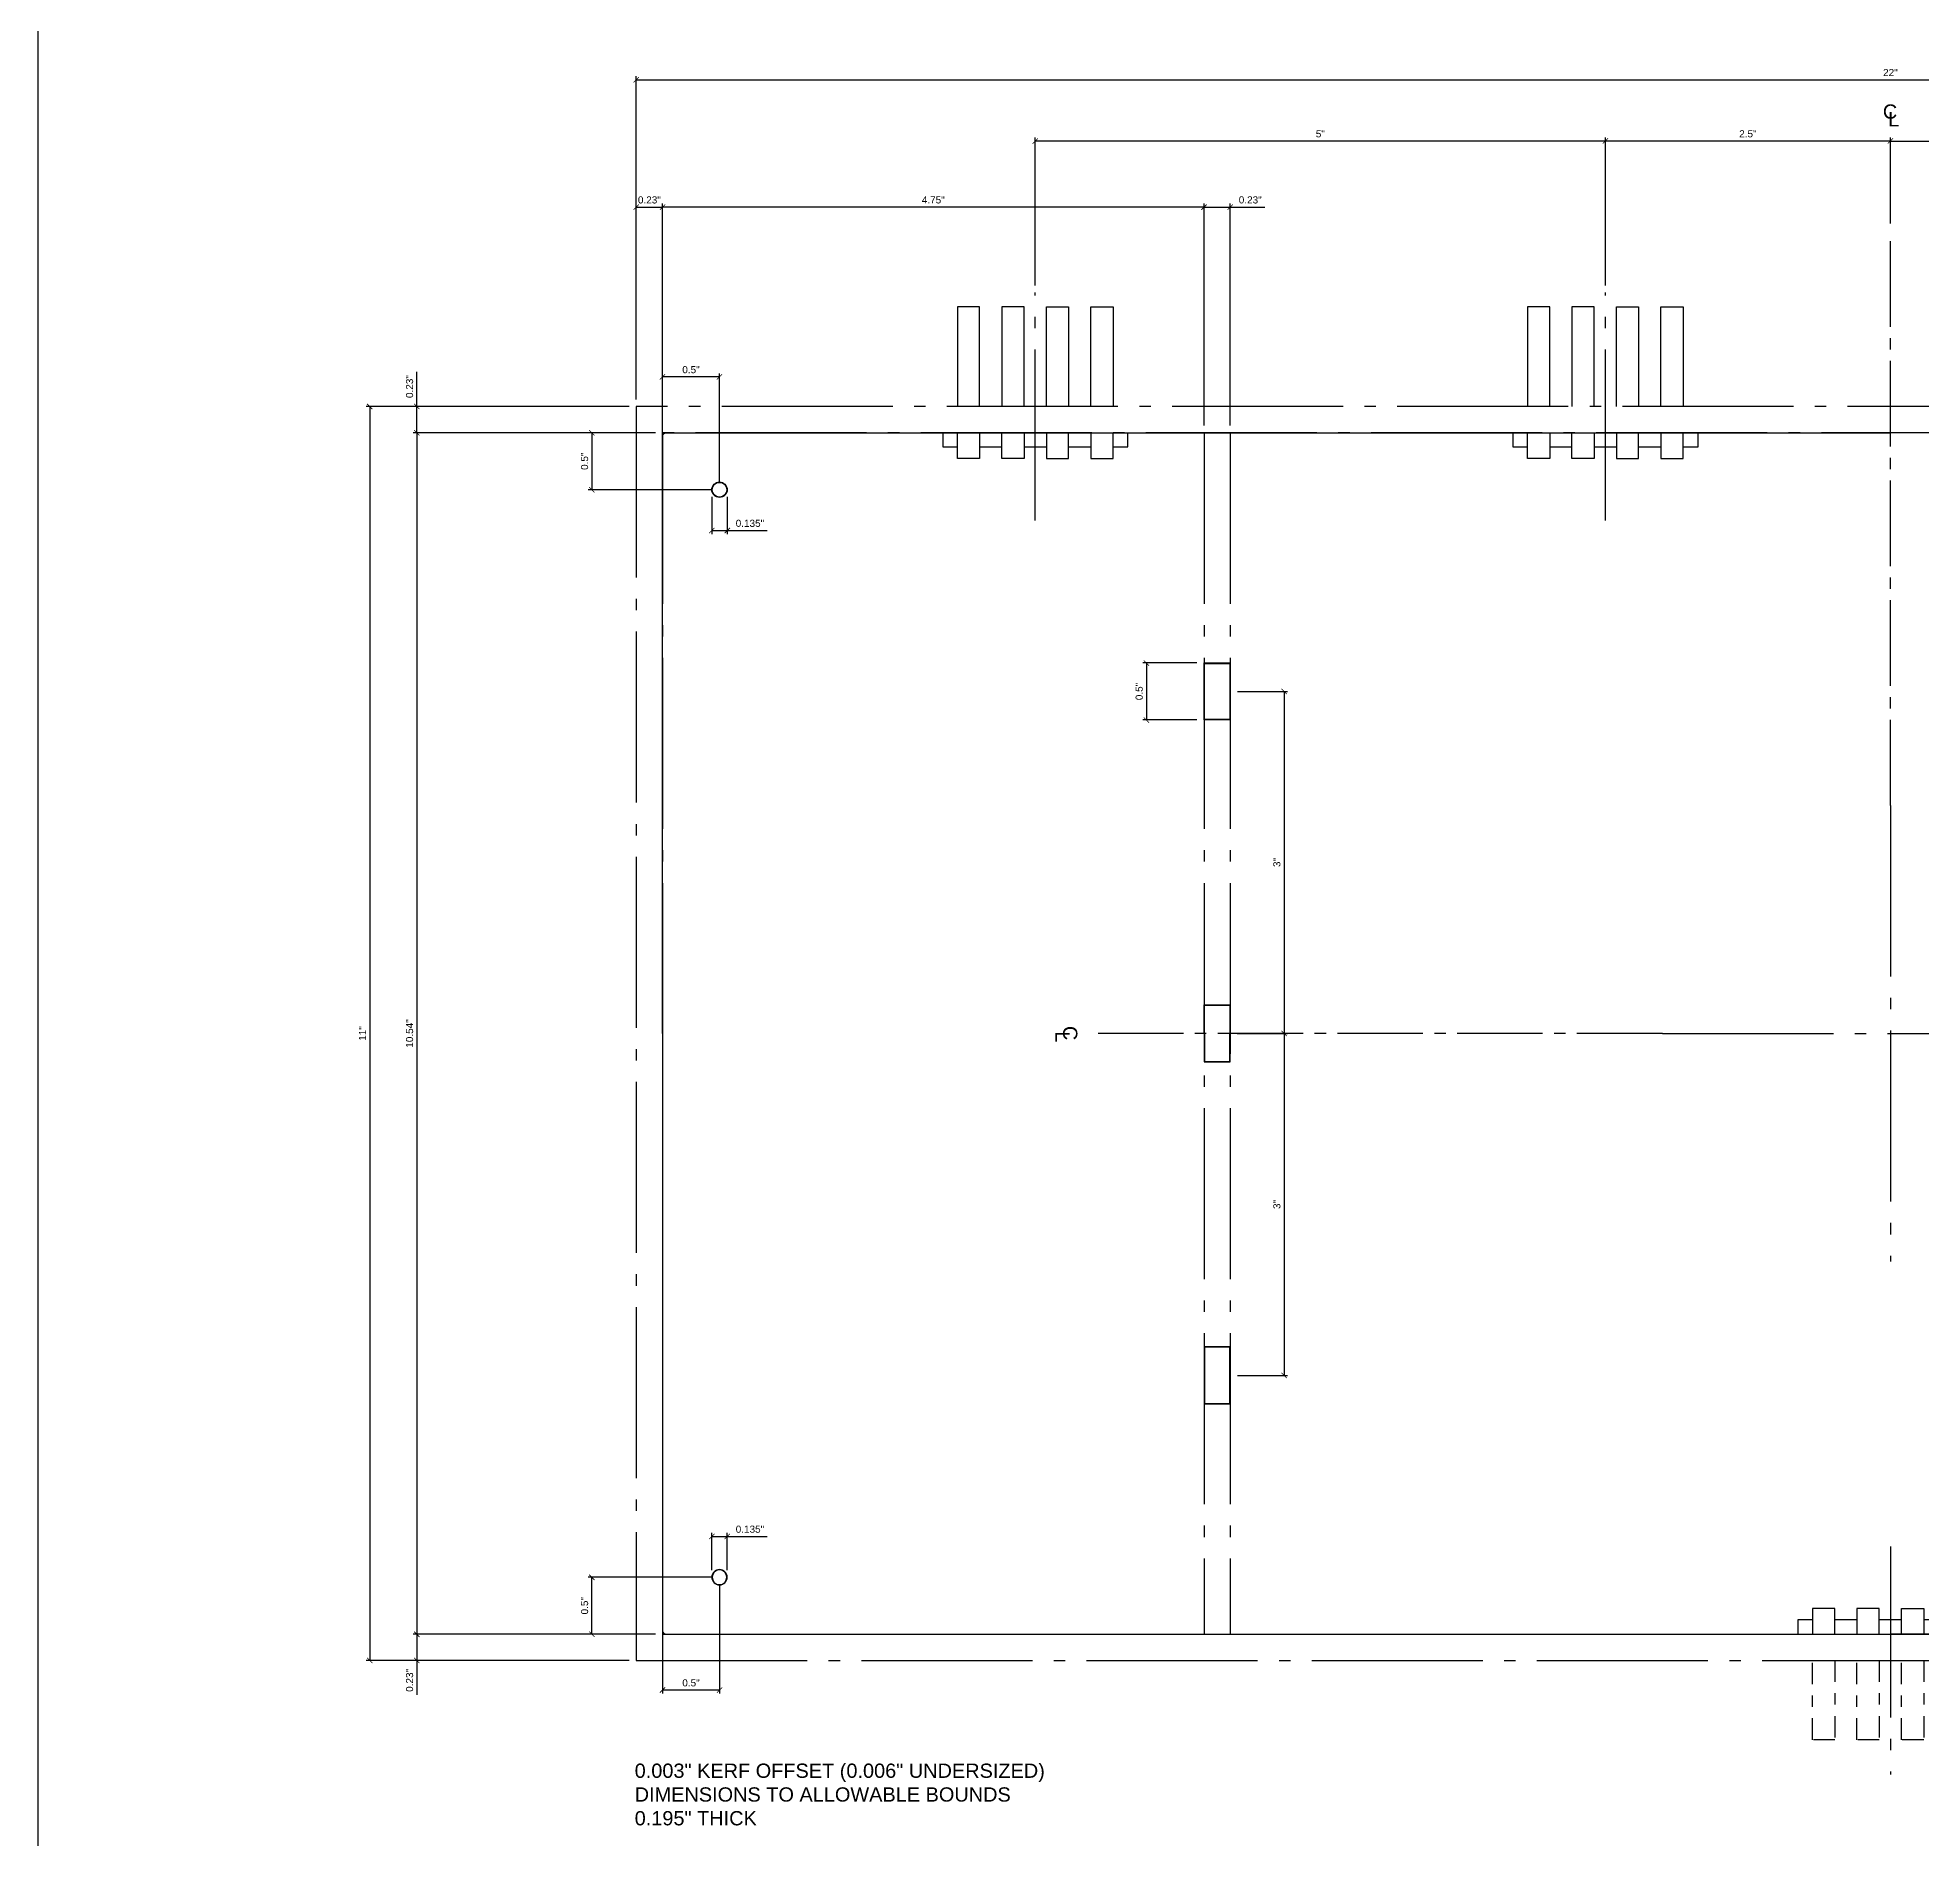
# Model space of a CAD drawing. Header units: inches. Extents: x -248 to 125, y -31 to 166.
# Drawn here: x -4.25 to 12.28, y 52.93 to 68.74 of the extents above; entities that cross this region are included whole.
import ezdxf

# ---------------------------------------------------------------- set-up
doc = ezdxf.new("R2010")
doc.units = ezdxf.units.IN
doc.header["$MEASUREMENT"] = 0
doc.linetypes.add('ACAD_ISO04W100', pattern=[30, 24, -3, 0, -3])
doc.layers.get('Defpoints').update_dxf_attribs({"color": 30})
doc.layers.add('ANNO', color=6, linetype='Continuous', lineweight=0)
doc.layers.add('CUT', color=1, linetype='Continuous')
doc.styles.get("Standard").update_dxf_attribs({"font": 'arial.ttf'})
doc.dimstyles.get("Standard").update_dxf_attribs({"dimtxt": 0.0625, "dimasz": 0.046875, "dimexe": 0.03125, "dimexo": 0.0625, "dimgap": 0.03125, "dimtad": 1, "dimdec": 4, "dimdsep": 46, "dimtxsty": 'Standard', "dimblk": 'ARCHTICK', "dimcen": 0.09, "dimadec": 0, "dimazin": 0, "dimtfac": 1, "dimtdec": 4, "dimtofl": 0, "dimtmove": 0, "dimatfit": 3, "dimldrblk": 'DOT', "dimfxl": 1, "dimtolj": 1, "dimtzin": 0, "dimarcsym": 0})

# ---------------------------------------------------------------- blocks, each defined once
blk = doc.blocks.new('CL')
at = {"layer": 'ANNO', "char_height": 0.125, "attachment_point": 5, "rotation": 90}
for s, insert in [('C', (0.152, -0.003)), ('L', (0.219, 0.029))]:
    blk.add_mtext_dynamic_manual_height_columns(s, width=0.125, gutter_width=1, heights=[0], dxfattribs=dict(at, insert=insert))
blk = doc.blocks.new('_ArchTick')
at = {"color": 0, "linetype": 'ByBlock', "const_width": 0.15}
blk.add_lwpolyline([(-0.5, -0.5), (0.5, 0.5)], dxfattribs=at)
blk = doc.blocks.new('*D1029')
at = {"layer": 'ANNO', "color": 0, "lineweight": -2, "transparency": 16777216}
for p, q in [((1, 65.562), (1, 68.398)), ((1, 68.367), (23, 68.367)), ((23, 65.562), (23, 68.398))]:
    blk.add_line(p, q, dxfattribs=at)
at = {"layer": 'Defpoints', "color": 0, "transparency": 16777216}
for p in [(23, 68.367), (1, 65.5), (23, 65.5)]:
    blk.add_point(p, dxfattribs=at)
at = {"layer": 'ANNO', "color": 0, "lineweight": -2, "transparency": 16777216, "xscale": 0.046875, "yscale": 0.046875, "zscale": 0.046875, "rotation": 180}
blk.add_blockref('_ArchTick', (1, 68.367), dxfattribs=at)
at = {"layer": 'ANNO', "color": 0, "lineweight": -2, "transparency": 16777216, "xscale": 0.046875, "yscale": 0.046875, "zscale": 0.046875}
blk.add_blockref('_ArchTick', (23, 68.367), dxfattribs=at)
at = {"layer": 'ANNO', "color": 0, "transparency": 16777216, "insert": (12, 68.43), "char_height": 0.0625, "attachment_point": 5}
blk.add_mtext('\\A1;22"', dxfattribs=at)
blk = doc.blocks.new('_Dot')
at = {"color": 0, "linetype": 'ByBlock', "lineweight": -2}
blk.add_line((-0.5, 0), (-1, 0), dxfattribs=at)
at = {"color": 0, "linetype": 'ByBlock', "const_width": 0.5}
blk.add_lwpolyline([(-0.25, 0, 1), (0.25, 0, 1)], format="xyb", close=True, dxfattribs=at)
blk = doc.blocks.new('*D1030')
at = {"layer": 'ANNO', "color": 0, "lineweight": -2, "transparency": 16777216}
for p, q in [((1, 65.562), (1, 67.28)), ((1.23, 65.333), (1.23, 67.28)), ((1, 67.249), (1.23, 67.249))]:
    blk.add_line(p, q, dxfattribs=at)
at = {"layer": 'Defpoints', "color": 0, "transparency": 16777216}
for p in [(1.23, 67.249), (1, 65.5), (1.23, 65.27)]:
    blk.add_point(p, dxfattribs=at)
at = {"layer": 'ANNO', "color": 0, "lineweight": -2, "transparency": 16777216, "xscale": 0.046875, "yscale": 0.046875, "zscale": 0.046875, "rotation": 180}
blk.add_blockref('_ArchTick', (1, 67.249), dxfattribs=at)
at = {"layer": 'ANNO', "color": 0, "lineweight": -2, "transparency": 16777216, "xscale": 0.046875, "yscale": 0.046875, "zscale": 0.046875}
blk.add_blockref('_ArchTick', (1.23, 67.249), dxfattribs=at)
at = {"layer": 'ANNO', "color": 0, "transparency": 16777216, "insert": (1.115, 67.312), "char_height": 0.0625, "attachment_point": 5}
blk.add_mtext('\\A1;0.23"', dxfattribs=at)
blk = doc.blocks.new('*D1026')
at = {"layer": 'ANNO', "color": 0, "lineweight": -2, "transparency": 16777216}
for p, q in [((9.5, 66.562), (9.5, 67.86)), ((12, 67.829), (9.5, 67.829)), ((12, 67.105), (12, 67.86))]:
    blk.add_line(p, q, dxfattribs=at)
at = {"layer": 'Defpoints', "color": 0, "transparency": 16777216}
for p in [(9.5, 67.829), (12, 67.043), (9.5, 66.5)]:
    blk.add_point(p, dxfattribs=at)
at = {"layer": 'ANNO', "color": 0, "lineweight": -2, "transparency": 16777216, "xscale": 0.046875, "yscale": 0.046875, "zscale": 0.046875, "rotation": 180}
blk.add_blockref('_ArchTick', (9.5, 67.829), dxfattribs=at)
at = {"layer": 'ANNO', "color": 0, "lineweight": -2, "transparency": 16777216, "xscale": 0.046875, "yscale": 0.046875, "zscale": 0.046875}
blk.add_blockref('_ArchTick', (12, 67.829), dxfattribs=at)
at = {"layer": 'ANNO', "color": 0, "transparency": 16777216, "insert": (10.75, 67.892), "char_height": 0.0625, "attachment_point": 5}
blk.add_mtext('\\A1;2.5"', dxfattribs=at)
blk = doc.blocks.new('*D1027')
at = {"layer": 'ANNO', "color": 0, "lineweight": -2, "transparency": 16777216}
for p, q in [((4.5, 66.562), (4.5, 67.86)), ((9.5, 67.829), (4.5, 67.829)), ((9.5, 66.562), (9.5, 67.86))]:
    blk.add_line(p, q, dxfattribs=at)
at = {"layer": 'Defpoints', "color": 0, "transparency": 16777216}
for p in [(4.5, 67.829), (4.5, 66.5), (9.5, 66.5)]:
    blk.add_point(p, dxfattribs=at)
at = {"layer": 'ANNO', "color": 0, "lineweight": -2, "transparency": 16777216, "xscale": 0.046875, "yscale": 0.046875, "zscale": 0.046875, "rotation": 180}
blk.add_blockref('_ArchTick', (4.5, 67.829), dxfattribs=at)
at = {"layer": 'ANNO', "color": 0, "lineweight": -2, "transparency": 16777216, "xscale": 0.046875, "yscale": 0.046875, "zscale": 0.046875}
blk.add_blockref('_ArchTick', (9.5, 67.829), dxfattribs=at)
at = {"layer": 'ANNO', "color": 0, "transparency": 16777216, "insert": (7, 67.892), "char_height": 0.0625, "attachment_point": 5}
blk.add_mtext('\\A1;5"', dxfattribs=at)
blk = doc.blocks.new('*D1018')
at = {"layer": 'ANNO', "color": 0, "lineweight": -2, "transparency": 16777216}
for p, q in [((12, 67.105), (12, 67.86)), ((12, 67.829), (14.5, 67.829)), ((14.5, 66.562), (14.5, 67.86))]:
    blk.add_line(p, q, dxfattribs=at)
at = {"layer": 'Defpoints', "color": 0, "transparency": 16777216}
for p in [(14.5, 67.829), (12, 67.043), (14.5, 66.5)]:
    blk.add_point(p, dxfattribs=at)
at = {"layer": 'ANNO', "color": 0, "lineweight": -2, "transparency": 16777216, "xscale": 0.046875, "yscale": 0.046875, "zscale": 0.046875, "rotation": 180}
blk.add_blockref('_ArchTick', (12, 67.829), dxfattribs=at)
at = {"layer": 'ANNO', "color": 0, "lineweight": -2, "transparency": 16777216, "xscale": 0.046875, "yscale": 0.046875, "zscale": 0.046875}
blk.add_blockref('_ArchTick', (14.5, 67.829), dxfattribs=at)
at = {"layer": 'ANNO', "color": 0, "transparency": 16777216, "insert": (13.25, 67.892), "char_height": 0.0625, "attachment_point": 5}
blk.add_mtext('\\A1;2.5"', dxfattribs=at)
blk = doc.blocks.new('*D1028')
at = {"layer": 'ANNO', "color": 0, "lineweight": -2, "transparency": 16777216}
for p, q in [((5.98, 65.332), (5.98, 67.28)), ((6.21, 65.332), (6.21, 67.28)), ((5.98, 67.249), (6.21, 67.249)), ((6.21, 67.249), (6.513, 67.249))]:
    blk.add_line(p, q, dxfattribs=at)
at = {"layer": 'Defpoints', "color": 0, "transparency": 16777216}
for p in [(6.21, 67.249), (5.98, 65.27), (6.21, 65.27)]:
    blk.add_point(p, dxfattribs=at)
at = {"layer": 'ANNO', "color": 0, "lineweight": -2, "transparency": 16777216, "xscale": 0.046875, "yscale": 0.046875, "zscale": 0.046875, "rotation": 180}
blk.add_blockref('_ArchTick', (5.98, 67.249), dxfattribs=at)
at = {"layer": 'ANNO', "color": 0, "lineweight": -2, "transparency": 16777216, "xscale": 0.046875, "yscale": 0.046875, "zscale": 0.046875}
blk.add_blockref('_ArchTick', (6.21, 67.249), dxfattribs=at)
at = {"layer": 'ANNO', "color": 0, "transparency": 16777216, "insert": (6.385, 67.312), "char_height": 0.0625, "attachment_point": 5}
blk.add_mtext('\\A1;0.23"', dxfattribs=at)
blk = doc.blocks.new('*D1020')
at = {"layer": 'ANNO', "color": 0, "lineweight": -2, "transparency": 16777216}
for p, q in [((1.23, 65.332), (1.23, 67.28)), ((5.98, 65.332), (5.98, 67.28)), ((5.98, 67.249), (1.23, 67.249))]:
    blk.add_line(p, q, dxfattribs=at)
at = {"layer": 'Defpoints', "color": 0, "transparency": 16777216}
for p in [(1.23, 67.249), (1.23, 65.27), (5.98, 65.27)]:
    blk.add_point(p, dxfattribs=at)
at = {"layer": 'ANNO', "color": 0, "lineweight": -2, "transparency": 16777216, "xscale": 0.046875, "yscale": 0.046875, "zscale": 0.046875, "rotation": 180}
blk.add_blockref('_ArchTick', (1.23, 67.249), dxfattribs=at)
at = {"layer": 'ANNO', "color": 0, "lineweight": -2, "transparency": 16777216, "xscale": 0.046875, "yscale": 0.046875, "zscale": 0.046875}
blk.add_blockref('_ArchTick', (5.98, 67.249), dxfattribs=at)
at = {"layer": 'ANNO', "color": 0, "transparency": 16777216, "insert": (3.605, 67.312), "char_height": 0.0625, "attachment_point": 5}
blk.add_mtext('\\A1;4.75"', dxfattribs=at)
blk = doc.blocks.new('*D1024')
at = {"layer": 'ANNO', "color": 0, "lineweight": -2, "transparency": 16777216}
for p, q in [((1.168, 65.27), (-0.957, 65.27)), ((-0.925, 65.27), (-0.925, 54.73)), ((1.168, 54.73), (-0.957, 54.73))]:
    blk.add_line(p, q, dxfattribs=at)
at = {"layer": 'Defpoints', "color": 0, "transparency": 16777216}
for p in [(1.23, 65.27), (-0.925, 54.73), (1.23, 54.73)]:
    blk.add_point(p, dxfattribs=at)
at = {"layer": 'ANNO', "color": 0, "lineweight": -2, "transparency": 16777216, "xscale": 0.046875, "yscale": 0.046875, "zscale": 0.046875}
for p, rotation in [((-0.925, 65.27), 90), ((-0.925, 54.73), 270)]:
    blk.add_blockref('_ArchTick', p, dxfattribs=dict(at, rotation=rotation))
at = {"layer": 'ANNO', "color": 0, "transparency": 16777216, "insert": (-0.988, 60), "char_height": 0.0625, "attachment_point": 5, "rotation": 90}
blk.add_mtext('\\A1;10.54"', dxfattribs=at)
blk = doc.blocks.new('*D1016')
at = {"layer": 'ANNO', "color": 0, "lineweight": -2, "transparency": 16777216}
for p, q in [((-0.925, 65.5), (-0.925, 65.803)), ((0.937, 65.5), (-0.957, 65.5)), ((-0.925, 65.27), (-0.925, 65.5)), ((1.168, 65.27), (-0.957, 65.27))]:
    blk.add_line(p, q, dxfattribs=at)
at = {"layer": 'Defpoints', "color": 0, "transparency": 16777216}
for p in [(-0.925, 65.5), (1, 65.5), (1.23, 65.27)]:
    blk.add_point(p, dxfattribs=at)
at = {"layer": 'ANNO', "color": 0, "lineweight": -2, "transparency": 16777216, "xscale": 0.046875, "yscale": 0.046875, "zscale": 0.046875}
for p, rotation in [((-0.925, 65.5), 90), ((-0.925, 65.27), 270)]:
    blk.add_blockref('_ArchTick', p, dxfattribs=dict(at, rotation=rotation))
at = {"layer": 'ANNO', "color": 0, "transparency": 16777216, "insert": (-0.988, 65.675), "char_height": 0.0625, "attachment_point": 5, "rotation": 90}
blk.add_mtext('\\A1;0.23"', dxfattribs=at)
blk = doc.blocks.new('*D1025')
at = {"layer": 'ANNO', "color": 0, "lineweight": -2, "transparency": 16777216}
for p, q in [((0.937, 65.5), (-1.369, 65.5)), ((-1.338, 65.5), (-1.338, 54.5)), ((0.937, 54.5), (-1.369, 54.5))]:
    blk.add_line(p, q, dxfattribs=at)
at = {"layer": 'Defpoints', "color": 0, "transparency": 16777216}
for p in [(1, 65.5), (-1.338, 54.5), (1, 54.5)]:
    blk.add_point(p, dxfattribs=at)
at = {"layer": 'ANNO', "color": 0, "lineweight": -2, "transparency": 16777216, "xscale": 0.046875, "yscale": 0.046875, "zscale": 0.046875}
for p, rotation in [((-1.338, 65.5), 90), ((-1.338, 54.5), 270)]:
    blk.add_blockref('_ArchTick', p, dxfattribs=dict(at, rotation=rotation))
at = {"layer": 'ANNO', "color": 0, "transparency": 16777216, "insert": (-1.401, 60), "char_height": 0.0625, "attachment_point": 5, "rotation": 90}
blk.add_mtext('\\A1;11"', dxfattribs=at)
blk = doc.blocks.new('*D1017')
at = {"layer": 'ANNO', "color": 0, "lineweight": -2, "transparency": 16777216}
for p, q in [((1.168, 54.73), (-0.957, 54.73)), ((-0.925, 54.73), (-0.925, 54.5)), ((0.937, 54.5), (-0.957, 54.5)), ((-0.925, 54.5), (-0.925, 54.197))]:
    blk.add_line(p, q, dxfattribs=at)
at = {"layer": 'Defpoints', "color": 0, "transparency": 16777216}
for p in [(1.23, 54.73), (-0.925, 54.5), (1, 54.5)]:
    blk.add_point(p, dxfattribs=at)
at = {"layer": 'ANNO', "color": 0, "lineweight": -2, "transparency": 16777216, "xscale": 0.046875, "yscale": 0.046875, "zscale": 0.046875}
for p, rotation in [((-0.925, 54.73), 90), ((-0.925, 54.5), 270)]:
    blk.add_blockref('_ArchTick', p, dxfattribs=dict(at, rotation=rotation))
at = {"layer": 'ANNO', "color": 0, "transparency": 16777216, "insert": (-0.988, 54.325), "char_height": 0.0625, "attachment_point": 5, "rotation": 90}
blk.add_mtext('\\A1;0.23"', dxfattribs=at)
blk = doc.blocks.new('Hinge_Plan')
at = {"layer": 'Defpoints', "linetype": 'ACAD_ISO04W100', "ltscale": 0.0625}
blk.add_line((0, -1), (0, 1), dxfattribs=at)
at = {"layer": 'Defpoints'}
for p, q in [((-0.812, -0.23), (-0.812, -0.355)), ((0.813, -0.355), (0.813, -0.23)), ((-0.812, -0.355), (-0.683, -0.355)), ((-0.488, -0.355), (-0.293, -0.355)), ((-0.098, -0.355), (0.097, -0.355)), ((0.292, -0.355), (0.487, -0.355)), ((0.682, -0.355), (0.813, -0.355))]:
    blk.add_line(p, q, dxfattribs=at)
for points in [[(-0.488, 0), (-0.488, 0.873), (-0.683, 0.873), (-0.683, 0)], [(-0.098, 0), (-0.098, 0.873), (-0.293, 0.873), (-0.293, 0)], [(0.097, 0), (0.097, 0.873), (0.292, 0.873), (0.292, 0)], [(0.487, 0), (0.487, 0.873), (0.682, 0.873), (0.682, 0)], [(-0.488, -0.23), (-0.488, -0.455), (-0.683, -0.455), (-0.683, -0.23)], [(-0.098, -0.23), (-0.098, -0.455), (-0.293, -0.455), (-0.293, -0.23)], [(0.097, -0.23), (0.097, -0.455), (0.292, -0.455), (0.292, -0.23)], [(0.487, -0.23), (0.487, -0.455), (0.682, -0.455), (0.682, -0.23)]]:
    blk.add_lwpolyline(points, dxfattribs=at)
blk = doc.blocks.new('Clasp_Plan')
at = {"layer": 'Defpoints', "linetype": 'ACAD_ISO04W100', "ltscale": 0.0625}
blk.add_line((0, 1), (0, -1), dxfattribs=at)
at = {"layer": 'Defpoints'}
for p, q in [((-0.683, 0.355), (-0.813, 0.355)), ((-0.813, 0.355), (-0.813, 0.23)), ((-0.293, 0.355), (-0.488, 0.355)), ((0.097, 0.355), (-0.098, 0.355)), ((0.487, 0.355), (0.292, 0.355)), ((0.812, 0.355), (0.682, 0.355)), ((0.812, 0.23), (0.812, 0.355))]:
    blk.add_line(p, q, dxfattribs=at)
for points in [[(-0.488, 0.23), (-0.488, 0.455), (-0.683, 0.455), (-0.683, 0.23)], [(-0.098, 0.23), (-0.098, 0.455), (-0.293, 0.455), (-0.293, 0.23)], [(0.097, 0.23), (0.097, 0.455), (0.292, 0.455), (0.292, 0.23)], [(0.487, 0.23), (0.487, 0.455), (0.682, 0.455), (0.682, 0.23)]]:
    blk.add_lwpolyline(points, dxfattribs=at)
at = {"layer": 'Defpoints', "linetype": 'ACAD_ISO04W100', "ltscale": 0.007812}
for points in [[(-0.488, 0), (-0.488, -0.695), (-0.683, -0.695), (-0.683, 0)], [(-0.098, 0), (-0.098, -0.695), (-0.293, -0.695), (-0.293, 0)], [(0.292, 0), (0.292, -0.695), (0.097, -0.695), (0.097, 0)], [(0.682, 0), (0.682, -0.695), (0.487, -0.695), (0.487, 0)]]:
    blk.add_lwpolyline(points, dxfattribs=at)
blk = doc.blocks.new('BoxOutline')
at = {"layer": 'Defpoints', "linetype": 'ACAD_ISO04W100', "ltscale": 0.0625}
for p, q in [((-17.02, -0.23), (-17.02, -10.77)), ((-16.79, -0.23), (-16.79, -10.77)), ((-11, -3.5), (-11, -7.5)), ((-13, -5.5), (-9, -5.5))]:
    blk.add_line(p, q, dxfattribs=at)
for points in [[(-22, -11), (0, -11), (0, 0), (-22, 0)], [(-21.77, -10.77), (-0.23, -10.77), (-0.23, -0.23), (-21.77, -0.23)]]:
    blk.add_lwpolyline(points, close=True, dxfattribs=at)
for name, p in [('Hinge_Plan', (-18.5, 0)), ('Hinge_Plan', (-13.5, 0)), ('Clasp_Plan', (-11, -11))]:
    blk.add_blockref(name, p)
blk = doc.blocks.new('*D1039')
at = {"layer": 'ANNO', "color": 0, "lineweight": -2, "transparency": 16777216}
for p, q in [((1.23, 64.832), (1.23, 65.791)), ((1.73, 64.832), (1.73, 65.791)), ((1.73, 65.76), (1.23, 65.76))]:
    blk.add_line(p, q, dxfattribs=at)
at = {"layer": 'Defpoints', "color": 0, "transparency": 16777216}
for p in [(1.23, 65.76), (1.23, 64.77), (1.73, 64.77)]:
    blk.add_point(p, dxfattribs=at)
at = {"layer": 'ANNO', "color": 0, "lineweight": -2, "transparency": 16777216, "xscale": 0.046875, "yscale": 0.046875, "zscale": 0.046875, "rotation": 180}
blk.add_blockref('_ArchTick', (1.23, 65.76), dxfattribs=at)
at = {"layer": 'ANNO', "color": 0, "lineweight": -2, "transparency": 16777216, "xscale": 0.046875, "yscale": 0.046875, "zscale": 0.046875}
blk.add_blockref('_ArchTick', (1.73, 65.76), dxfattribs=at)
at = {"layer": 'ANNO', "color": 0, "transparency": 16777216, "insert": (1.48, 65.823), "char_height": 0.0625, "attachment_point": 5}
blk.add_mtext('\\A1;0.5"', dxfattribs=at)
blk = doc.blocks.new('*D1040')
at = {"layer": 'ANNO', "color": 0, "lineweight": -2, "transparency": 16777216}
for p, q in [((1.168, 65.27), (0.579, 65.27)), ((0.61, 65.27), (0.61, 64.77)), ((1.668, 64.77), (0.579, 64.77))]:
    blk.add_line(p, q, dxfattribs=at)
at = {"layer": 'Defpoints', "color": 0, "transparency": 16777216}
for p in [(1.23, 65.27), (0.61, 64.77), (1.73, 64.77)]:
    blk.add_point(p, dxfattribs=at)
at = {"layer": 'ANNO', "color": 0, "lineweight": -2, "transparency": 16777216, "xscale": 0.046875, "yscale": 0.046875, "zscale": 0.046875}
for p, rotation in [((0.61, 65.27), 90), ((0.61, 64.77), 270)]:
    blk.add_blockref('_ArchTick', p, dxfattribs=dict(at, rotation=rotation))
at = {"layer": 'ANNO', "color": 0, "transparency": 16777216, "insert": (0.547, 65.02), "char_height": 0.0625, "attachment_point": 5, "rotation": 90}
blk.add_mtext('\\A1;0.5"', dxfattribs=at)
blk = doc.blocks.new('*D1041')
at = {"layer": 'ANNO', "color": 0, "lineweight": -2, "transparency": 16777216}
for p, q in [((1.663, 64.707), (1.663, 64.381)), ((1.798, 64.707), (1.798, 64.381)), ((1.663, 64.412), (1.798, 64.412)), ((1.798, 64.412), (2.149, 64.412))]:
    blk.add_line(p, q, dxfattribs=at)
at = {"layer": 'Defpoints', "color": 0, "transparency": 16777216}
for p in [(1.663, 64.77), (1.798, 64.77), (1.798, 64.412)]:
    blk.add_point(p, dxfattribs=at)
at = {"layer": 'ANNO', "color": 0, "lineweight": -2, "transparency": 16777216, "xscale": 0.046875, "yscale": 0.046875, "zscale": 0.046875, "rotation": 180}
blk.add_blockref('_ArchTick', (1.663, 64.412), dxfattribs=at)
at = {"layer": 'ANNO', "color": 0, "lineweight": -2, "transparency": 16777216, "xscale": 0.046875, "yscale": 0.046875, "zscale": 0.046875}
blk.add_blockref('_ArchTick', (1.798, 64.412), dxfattribs=at)
at = {"layer": 'ANNO', "color": 0, "transparency": 16777216, "insert": (1.997, 64.475), "char_height": 0.0625, "attachment_point": 5}
blk.add_mtext('\\A1;0.135"', dxfattribs=at)
blk = doc.blocks.new('*D1034')
at = {"layer": 'ANNO', "color": 0, "lineweight": -2, "transparency": 16777216}
for p, q in [((1.23, 55.167), (1.23, 54.209)), ((1.73, 55.167), (1.73, 54.209)), ((1.73, 54.24), (1.23, 54.24))]:
    blk.add_line(p, q, dxfattribs=at)
at = {"layer": 'Defpoints', "color": 0, "transparency": 16777216}
for p in [(1.23, 55.23), (1.73, 55.23), (1.23, 54.24)]:
    blk.add_point(p, dxfattribs=at)
at = {"layer": 'ANNO', "color": 0, "lineweight": -2, "transparency": 16777216, "xscale": 0.046875, "yscale": 0.046875, "zscale": 0.046875, "rotation": 180}
blk.add_blockref('_ArchTick', (1.23, 54.24), dxfattribs=at)
at = {"layer": 'ANNO', "color": 0, "lineweight": -2, "transparency": 16777216, "xscale": 0.046875, "yscale": 0.046875, "zscale": 0.046875}
blk.add_blockref('_ArchTick', (1.73, 54.24), dxfattribs=at)
at = {"layer": 'ANNO', "color": 0, "transparency": 16777216, "insert": (1.48, 54.303), "char_height": 0.0625, "attachment_point": 5}
blk.add_mtext('\\A1;0.5"', dxfattribs=at)
blk = doc.blocks.new('*D1035')
at = {"layer": 'ANNO', "color": 0, "lineweight": -2, "transparency": 16777216}
for p, q in [((1.668, 55.23), (0.579, 55.23)), ((0.61, 54.73), (0.61, 55.23)), ((1.168, 54.73), (0.579, 54.73))]:
    blk.add_line(p, q, dxfattribs=at)
at = {"layer": 'Defpoints', "color": 0, "transparency": 16777216}
for p in [(0.61, 55.23), (1.73, 55.23), (1.23, 54.73)]:
    blk.add_point(p, dxfattribs=at)
at = {"layer": 'ANNO', "color": 0, "lineweight": -2, "transparency": 16777216, "xscale": 0.046875, "yscale": 0.046875, "zscale": 0.046875}
for p, rotation in [((0.61, 55.23), 90), ((0.61, 54.73), 270)]:
    blk.add_blockref('_ArchTick', p, dxfattribs=dict(at, rotation=rotation))
at = {"layer": 'ANNO', "color": 0, "transparency": 16777216, "insert": (0.547, 54.98), "char_height": 0.0625, "attachment_point": 5, "rotation": 90}
blk.add_mtext('\\A1;0.5"', dxfattribs=at)
blk = doc.blocks.new('*D1036')
at = {"layer": 'ANNO', "color": 0, "lineweight": -2, "transparency": 16777216}
for p, q in [((1.663, 55.292), (1.663, 55.619)), ((1.663, 55.588), (1.798, 55.588)), ((1.798, 55.292), (1.798, 55.619)), ((1.798, 55.588), (2.149, 55.588))]:
    blk.add_line(p, q, dxfattribs=at)
at = {"layer": 'Defpoints', "color": 0, "transparency": 16777216}
for p in [(1.798, 55.588), (1.663, 55.23), (1.798, 55.23)]:
    blk.add_point(p, dxfattribs=at)
at = {"layer": 'ANNO', "color": 0, "lineweight": -2, "transparency": 16777216, "xscale": 0.046875, "yscale": 0.046875, "zscale": 0.046875, "rotation": 180}
blk.add_blockref('_ArchTick', (1.663, 55.588), dxfattribs=at)
at = {"layer": 'ANNO', "color": 0, "lineweight": -2, "transparency": 16777216, "xscale": 0.046875, "yscale": 0.046875, "zscale": 0.046875}
blk.add_blockref('_ArchTick', (1.798, 55.588), dxfattribs=at)
at = {"layer": 'ANNO', "color": 0, "transparency": 16777216, "insert": (1.997, 55.651), "char_height": 0.0625, "attachment_point": 5}
blk.add_mtext('\\A1;0.135"', dxfattribs=at)
blk = doc.blocks.new('BottomPlate_V2_Quarter')
at = {"layer": 'CUT'}
blk.add_lwpolyline([(-0.966, -1.279), (-0.966, 3.96, -0.414214), (-0.934, 3.991), (9.804, 3.991)], format="xyb", dxfattribs=at)
blk.add_lwpolyline([(4.011, 1.474), (3.787, 1.474), (3.787, 1.968), (4.011, 1.968)], close=True, dxfattribs=at)
blk.add_lwpolyline([(3.787, -1.279), (3.787, -1.032), (4.011, -1.032), (4.011, -1.279)], dxfattribs=at)
blk.add_circle((-0.466, 3.491), 0.0645, dxfattribs=at)
at = {"layer": 'Defpoints'}
blk.add_lwpolyline([(4.014, 1.471), (3.784, 1.471), (3.784, 1.971), (4.014, 1.971)], close=True, dxfattribs=at)
blk.add_lwpolyline([(3.784, -1.279), (3.784, -1.029), (4.014, -1.029), (4.014, -1.279)], dxfattribs=at)
blk.add_circle((-0.466, 3.491), 0.0675, dxfattribs=at)
blk = doc.blocks.new('BottomPlate_V2')
blk.add_blockref('BottomPlate_V2_Quarter', (-9.804, 1.279))
at = {"xscale": -1}
blk.add_blockref('BottomPlate_V2_Quarter', (9.804, 1.279), dxfattribs=at)
at = {"xscale": -1, "rotation": 180}
blk.add_blockref('BottomPlate_V2_Quarter', (-9.804, -1.279), dxfattribs=at)
at = {"rotation": 180}
blk.add_blockref('BottomPlate_V2_Quarter', (9.804, -1.279), dxfattribs=at)
blk = doc.blocks.new('*D1046')
at = {"layer": 'ANNO', "color": 0, "lineweight": -2, "transparency": 16777216}
for p, q in [((5.918, 63.25), (5.443, 63.25)), ((5.474, 63.25), (5.474, 62.75)), ((5.918, 62.75), (5.443, 62.75))]:
    blk.add_line(p, q, dxfattribs=at)
at = {"layer": 'Defpoints', "color": 0, "transparency": 16777216}
for p in [(5.98, 63.25), (5.474, 62.75), (5.98, 62.75)]:
    blk.add_point(p, dxfattribs=at)
at = {"layer": 'ANNO', "color": 0, "lineweight": -2, "transparency": 16777216, "xscale": 0.046875, "yscale": 0.046875, "zscale": 0.046875}
for p, rotation in [((5.474, 63.25), 90), ((5.474, 62.75), 270)]:
    blk.add_blockref('_ArchTick', p, dxfattribs=dict(at, rotation=rotation))
at = {"layer": 'ANNO', "color": 0, "transparency": 16777216, "insert": (5.411, 63), "char_height": 0.0625, "attachment_point": 5, "rotation": 90}
blk.add_mtext('\\A1;0.5"', dxfattribs=at)
blk = doc.blocks.new('*D1047')
at = {"layer": 'ANNO', "color": 0, "lineweight": -2, "transparency": 16777216}
for p, q in [((6.273, 63), (6.713, 63)), ((6.682, 63), (6.682, 60)), ((6.27, 60), (6.713, 60))]:
    blk.add_line(p, q, dxfattribs=at)
at = {"layer": 'Defpoints', "color": 0, "transparency": 16777216}
for p in [(6.21, 63), (6.207, 60), (6.682, 60)]:
    blk.add_point(p, dxfattribs=at)
at = {"layer": 'ANNO', "color": 0, "lineweight": -2, "transparency": 16777216, "xscale": 0.046875, "yscale": 0.046875, "zscale": 0.046875}
for p, rotation in [((6.682, 63), 90), ((6.682, 60), 270)]:
    blk.add_blockref('_ArchTick', p, dxfattribs=dict(at, rotation=rotation))
at = {"layer": 'ANNO', "color": 0, "transparency": 16777216, "insert": (6.619, 61.5), "char_height": 0.0625, "attachment_point": 5, "rotation": 90}
blk.add_mtext('\\A1;3"', dxfattribs=at)
blk = doc.blocks.new('*D1048')
at = {"layer": 'ANNO', "color": 0, "lineweight": -2, "transparency": 16777216}
for p, q in [((6.27, 60), (6.713, 60)), ((6.682, 60), (6.682, 57)), ((6.273, 57), (6.713, 57))]:
    blk.add_line(p, q, dxfattribs=at)
at = {"layer": 'Defpoints', "color": 0, "transparency": 16777216}
for p in [(6.207, 60), (6.21, 57), (6.682, 57)]:
    blk.add_point(p, dxfattribs=at)
at = {"layer": 'ANNO', "color": 0, "lineweight": -2, "transparency": 16777216, "xscale": 0.046875, "yscale": 0.046875, "zscale": 0.046875}
for p, rotation in [((6.682, 60), 90), ((6.682, 57), 270)]:
    blk.add_blockref('_ArchTick', p, dxfattribs=dict(at, rotation=rotation))
at = {"layer": 'ANNO', "color": 0, "transparency": 16777216, "insert": (6.619, 58.5), "char_height": 0.0625, "attachment_point": 5, "rotation": 90}
blk.add_mtext('\\A1;3"', dxfattribs=at)

msp = doc.modelspace()

# ---------------------------------------------------------------- linework, layer by layer
at = {"layer": 'Defpoints', "linetype": 'ACAD_ISO04W100', "ltscale": 0.03125}
for p, q in [((12, 62), (12, 67.04279)), ((10, 60), (4.95721, 60))]:
    msp.add_line(p, q, dxfattribs=at)
at = {"layer": 'Defpoints'}
msp.add_lwpolyline([(-4.25, 51), (28.25, 51), (28.25, 69), (-4.25, 69)], close=True, dxfattribs=at)

# ---------------------------------------------------------------- block references
for p, rotation in [((12, 68.23859), 270), ((4.95721, 60), 180)]:
    msp.add_blockref('CL', p, dxfattribs=dict(rotation=rotation))
msp.add_blockref('BottomPlate_V2', (12, 60))
at = {"layer": 'ANNO'}
msp.add_blockref('BoxOutline', (23, 65.5), dxfattribs=at)

# ---------------------------------------------------------------- texts
at = {"layer": 'ANNO', "insert": (0.98614, 53.59513), "char_height": 0.125, "attachment_point": 1}
msp.add_mtext_dynamic_manual_height_columns('0.003" KERF OFFSET (0.006" UNDERSIZED)^JDIMENSIONS TO ALLOWABLE BOUNDS\\P0.195" THICK', width=6.5687803, gutter_width=1, heights=[0], dxfattribs=at)

# ---------------------------------------------------------------- dimensions: what is measured, and where the dimension line sits
at = {"layer": 'ANNO'}
for base, p1, p2, picture, middle in [((23, 68.36723), (1, 65.5), (23, 65.5), '*D1029', (12, 68.42986)), ((4.5, 67.82853), (9.5, 66.5), (4.5, 66.5), '*D1027', (7, 67.89156)), ((9.5, 67.82853), (12, 67.04279), (9.5, 66.5), '*D1026', (10.75, 67.89169)), ((1.23, 67.24879), (5.98, 65.27), (1.23, 65.27), '*D1020', (3.605, 67.31182)), ((6.21, 67.24879), (5.98, 65.27), (6.21, 65.27), '*D1028', (6.38473, 67.31197))]:
    dim = msp.add_linear_dim(base=base, p1=p1, p2=p2, dimstyle='Standard', override={"dimpost": '"'}, dxfattribs=at)
    dim.commit()
    dim.dimension.update_dxf_attribs({"geometry": picture, "text_midpoint": middle})
for base, p1, p2, angle, picture, middle in [((14.5, 67.82853), (12, 67.04279), (14.5, 66.5), 180, '*D1018', (13.25, 67.89169)), ((-0.92525, 65.5), (1.23, 65.27), (1, 65.5), 90, '*D1016', (-0.98843, 65.67473)), ((1.23, 65.76007), (1.73, 64.77), (1.23, 64.77), 180, '*D1039', (1.48, 65.82323)), ((-1.33816, 54.5), (1, 65.5), (1, 54.5), 90, '*D1025', (-1.40078, 60)), ((-0.92525, 54.73), (1.23, 65.27), (1.23, 54.73), 90, '*D1024', (-0.98841, 60)), ((0.61003, 64.77), (1.23, 65.27), (1.73, 64.77), 90, '*D1040', (0.54687, 65.02)), ((1.7975, 64.41218), (1.6625, 64.77), (1.7975, 64.77), 180, '*D1041', (1.99651, 64.47537)), ((5.47382, 62.75), (5.98, 63.25), (5.98, 62.75), 90, '*D1046', (5.41066, 63)), ((6.68175, 60), (6.21, 63), (6.207, 60), 90, '*D1047', (6.61857, 61.5)), ((6.68175, 57), (6.207, 60), (6.21, 57), 90, '*D1048', (6.61857, 58.5)), ((1.7975, 55.58782), (1.6625, 55.23), (1.7975, 55.23), 180, '*D1036', (1.99651, 55.651)), ((0.61003, 55.23), (1.23, 54.73), (1.73, 55.23), 270, '*D1035', (0.54687, 54.98)), ((1.23, 54.23993), (1.73, 55.23), (1.23, 55.23), 180, '*D1034', (1.48, 54.30309)), ((-0.92525, 54.5), (1.23, 54.73), (1, 54.5), 90, '*D1017', (-0.98843, 54.32527))]:
    dim = msp.add_linear_dim(base=base, p1=p1, p2=p2, angle=angle, dimstyle='Standard', override={"dimpost": '"'}, dxfattribs=at)
    dim.commit()
    dim.dimension.update_dxf_attribs({"geometry": picture, "text_midpoint": middle})
dim = msp.add_linear_dim(base=(1.23, 67.24879), p1=(1, 65.5), p2=(1.23, 65.27), dimstyle='Standard', override={"dimpost": '"'}, dxfattribs=at)
dim.commit()
dim.dimension.update_dxf_attribs({"geometry": '*D1030', "text_midpoint": (1.115, 67.24879), "dimtype": 160})

doc.saveas('drawing.dxf')
